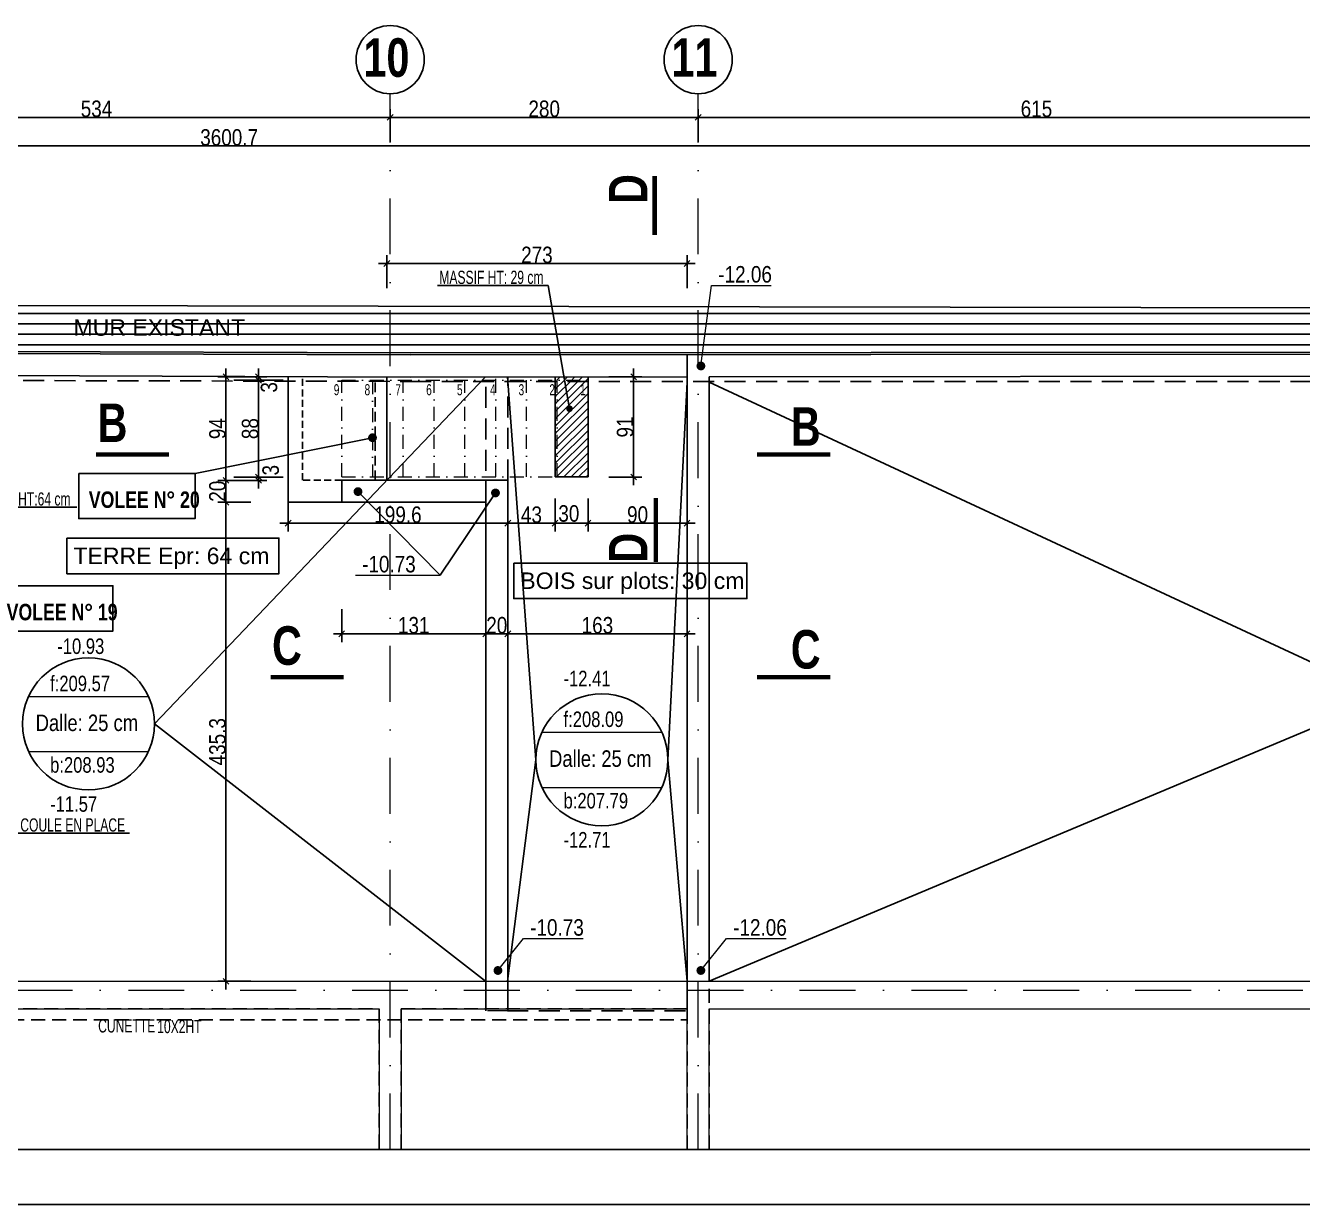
# Model space of a CAD drawing. Header units: centimetres. Extents: x 10776 to 19730, y -16504 to -13534.
# Drawn here: x 14298 to 15459, y -16504 to -15433 of the extents above; entities that cross this region are included whole.
import ezdxf
from ezdxf.enums import TextEntityAlignment as Align

# ---------------------------------------------------------------- set-up
doc = ezdxf.new("R2010")
doc.units = ezdxf.units.CM
doc.header["$PDMODE"] = 1
doc.header["$PDSIZE"] = -2
doc.linetypes.add('CACHEX2', pattern=[19.05, 12.7, -6.35])
doc.linetypes.add('TIRETPTX2', pattern=[50.8, 25.4, -12.7, 0, -12.7])
for name, color, linetype in [('01_cote_gen', 4, 'Continuous'), ('01_linteaux', 2, 'Continuous'), ('01_murs_sup', 2, 'CACHEX2'), ('01_poch_murs', 253, 'Continuous'), ('01_texte', 230, 'Continuous'), ('AA_COTES', 2, 'Continuous')]:
    doc.layers.add(name, color=color, linetype=linetype)
for name, color, linetype, lineweight in [('01_murs_coup', 5, 'Continuous', 60), ('01_tram_axes', 2, 'TIRETPTX2', 9), ('B Général', 7, 'Continuous', 5)]:
    doc.layers.add(name, color=color, linetype=linetype, lineweight=lineweight)
doc.styles.add('Arial Narrow', font='ARIALN.TTF')
doc.styles.add('Eurostile', font='')
doc.styles.add('impact', font='impact.ttf')
doc.styles.add('MATTE_TXT', font='arial.ttf')
doc.styles.add('STYLE2', font='ARIALN.TTF')
doc.styles.get('Eurostile').set_extended_font_data('Eurostile')
doc.dimstyles.new('JB50', dxfattribs={"dimscale": 0.1, "dimtxt": 150, "dimasz": 15, "dimexe": 0.1, "dimexo": 0.1, "dimgap": 0.09, "dimtad": 1, "dimdec": 1, "dimdsep": 46, "dimtxsty": 'STYLE2', "dimblk1": 'BOND_G', "dimblk2": 'BOND_D', "dimsah": 1, "dimcen": 1.5, "dimdle": 0.01, "dimse1": 1, "dimse2": 1, "dimclrd": 4, "dimclre": 2, "dimclrt": 6, "dimazin": 2, "dimtfac": 2.333333, "dimtdec": 1, "dimtix": 1, "dimtmove": 2, "dimatfit": 3, "dimldrblk": 'BOND_G', "dimfxl": 1, "dimtolj": 1, "dimtzin": 0, "dimarcsym": 0})
pattern_1 = [(45, (0, -5238.4937), (-3.367596, 3.367596), [])]

# ---------------------------------------------------------------- blocks, each defined once
blk = doc.blocks.new('BOND_G')
at = {"layer": 'AA_COTES', "color": 0}
for p, q in [((0, -5), (0, 15)), ((5, 0), (-5, 0)), ((1.77, 1.77), (-1.77, -1.77))]:
    blk.add_line(p, q, dxfattribs=at)
blk = doc.blocks.new('BOND_D')
at = {"layer": 'AA_COTES', "color": 0}
for p, q in [((5, 0), (-5, 0)), ((-1.77, -1.77), (1.77, 1.77)), ((0, 5), (0, -15))]:
    blk.add_line(p, q, dxfattribs=at)
blk = doc.blocks.new('*D2910')
at = {"layer": '01_poch_murs', "color": 4, "lineweight": -2, "transparency": 16777216}
blk.add_line((14850.8, -15753.3), (14850.8, -15841.4), dxfattribs=at)
at = {"layer": 'Defpoints', "color": 0, "lineweight": 0, "transparency": 16777216}
for p in [(14820.2, -15751.8), (14809.4, -15842.9), (14850.8, -15842.9)]:
    blk.add_point(p, dxfattribs=at)
at = {"layer": '01_poch_murs', "color": 4, "lineweight": -2, "transparency": 16777216, "xscale": 1.5, "yscale": 1.5, "zscale": 1.5}
for name, p, rotation in [('BOND_G', (14850.8, -15751.8), 90), ('BOND_D', (14850.8, -15842.9), 270)]:
    blk.add_blockref(name, p, dxfattribs=dict(at, rotation=rotation))
at = {"layer": '01_poch_murs', "color": 6, "lineweight": 0, "transparency": 16777216, "insert": (14843.1, -15797.4), "char_height": 15, "attachment_point": 5, "rotation": 90, "style": 'STYLE2'}
blk.add_mtext('\\A1;91', dxfattribs=at)
blk = doc.blocks.new('*D2911')
at = {"layer": '01_poch_murs', "color": 4, "lineweight": -2, "transparency": 16777216}
blk.add_line((14807.9, -15884.8), (14780.9, -15884.8), dxfattribs=at)
at = {"layer": 'Defpoints', "color": 0, "lineweight": 0, "transparency": 16777216}
for p in [(14779.4, -15842.9), (14809.4, -15842.9), (14779.4, -15884.8)]:
    blk.add_point(p, dxfattribs=at)
at = {"layer": '01_poch_murs', "color": 4, "lineweight": -2, "transparency": 16777216, "xscale": 1.5, "yscale": 1.5, "zscale": 1.5, "rotation": 180}
blk.add_blockref('BOND_D', (14779.4, -15884.8), dxfattribs=at)
at = {"layer": '01_poch_murs', "color": 4, "lineweight": -2, "transparency": 16777216, "xscale": 1.5, "yscale": 1.5, "zscale": 1.5}
blk.add_blockref('BOND_G', (14809.4, -15884.8), dxfattribs=at)
at = {"layer": '01_poch_murs', "color": 6, "lineweight": 0, "transparency": 16777216, "insert": (14791.9, -15876.1), "char_height": 15, "attachment_point": 5, "style": 'STYLE2'}
blk.add_mtext('\\A1;30', dxfattribs=at)
blk = doc.blocks.new('*D2912')
at = {"layer": '01_poch_murs', "color": 4, "lineweight": -2, "transparency": 16777216}
blk.add_line((14777.9, -15884.9), (14737.9, -15884.9), dxfattribs=at)
at = {"layer": 'Defpoints', "color": 0, "lineweight": 0, "transparency": 16777216}
for p in [(14779.4, -15842.9), (14736.4, -15859.6), (14736.4, -15884.9)]:
    blk.add_point(p, dxfattribs=at)
at = {"layer": '01_poch_murs', "color": 4, "lineweight": -2, "transparency": 16777216, "xscale": 1.5, "yscale": 1.5, "zscale": 1.5, "rotation": 180}
blk.add_blockref('BOND_D', (14736.4, -15884.9), dxfattribs=at)
at = {"layer": '01_poch_murs', "color": 4, "lineweight": -2, "transparency": 16777216, "xscale": 1.5, "yscale": 1.5, "zscale": 1.5}
blk.add_blockref('BOND_G', (14779.4, -15884.9), dxfattribs=at)
at = {"layer": '01_poch_murs', "color": 6, "lineweight": 0, "transparency": 16777216, "insert": (14757.9, -15877.2), "char_height": 15, "attachment_point": 5, "style": 'STYLE2'}
blk.add_mtext('\\A1;43', dxfattribs=at)
blk = doc.blocks.new('*D2913')
at = {"layer": '01_poch_murs', "color": 4, "lineweight": -2, "transparency": 16777216}
blk.add_line((14897.9, -15985.4), (14737.9, -15985.4), dxfattribs=at)
at = {"layer": 'Defpoints', "color": 0, "lineweight": 0, "transparency": 16777216}
for p in [(14736.4, -15907.8), (14899.4, -15965.4), (14736.4, -15985.4)]:
    blk.add_point(p, dxfattribs=at)
at = {"layer": '01_poch_murs', "color": 4, "lineweight": -2, "transparency": 16777216, "xscale": 1.5, "yscale": 1.5, "zscale": 1.5, "rotation": 180}
blk.add_blockref('BOND_D', (14736.4, -15985.4), dxfattribs=at)
at = {"layer": '01_poch_murs', "color": 4, "lineweight": -2, "transparency": 16777216, "xscale": 1.5, "yscale": 1.5, "zscale": 1.5}
blk.add_blockref('BOND_G', (14899.4, -15985.4), dxfattribs=at)
at = {"layer": '01_poch_murs', "color": 6, "lineweight": 0, "transparency": 16777216, "insert": (14817.9, -15977.7), "char_height": 15, "attachment_point": 5, "style": 'STYLE2'}
blk.add_mtext('\\A1;163', dxfattribs=at)
blk = doc.blocks.new('*D2914')
at = {"layer": '01_poch_murs', "color": 4, "lineweight": -2, "transparency": 16777216}
blk.add_line((14734.9, -15985.4), (14717.9, -15985.4), dxfattribs=at)
at = {"layer": 'Defpoints', "color": 0, "lineweight": 0, "transparency": 16777216}
for p in [(14716.4, -15926.6), (14736.4, -15926.6), (14716.4, -15985.4)]:
    blk.add_point(p, dxfattribs=at)
at = {"layer": '01_poch_murs', "color": 4, "lineweight": -2, "transparency": 16777216, "xscale": 1.5, "yscale": 1.5, "zscale": 1.5, "rotation": 180}
blk.add_blockref('BOND_D', (14716.4, -15985.4), dxfattribs=at)
at = {"layer": '01_poch_murs', "color": 4, "lineweight": -2, "transparency": 16777216, "xscale": 1.5, "yscale": 1.5, "zscale": 1.5}
blk.add_blockref('BOND_G', (14736.4, -15985.4), dxfattribs=at)
at = {"layer": '01_poch_murs', "color": 6, "lineweight": 0, "transparency": 16777216, "insert": (14726.4, -15977.7), "char_height": 15, "attachment_point": 5, "style": 'STYLE2'}
blk.add_mtext('\\A1;20', dxfattribs=at)
blk = doc.blocks.new('*D2915')
at = {"layer": '01_poch_murs', "color": 4, "lineweight": -2, "transparency": 16777216}
blk.add_line((14714.9, -15985.4), (14586.9, -15985.4), dxfattribs=at)
at = {"layer": 'Defpoints', "color": 0, "lineweight": 0, "transparency": 16777216}
for p in [(14585.4, -15865.8), (14716.4, -15926.6), (14585.4, -15985.4)]:
    blk.add_point(p, dxfattribs=at)
at = {"layer": '01_poch_murs', "color": 4, "lineweight": -2, "transparency": 16777216, "xscale": 1.5, "yscale": 1.5, "zscale": 1.5, "rotation": 180}
blk.add_blockref('BOND_D', (14585.4, -15985.4), dxfattribs=at)
at = {"layer": '01_poch_murs', "color": 4, "lineweight": -2, "transparency": 16777216, "xscale": 1.5, "yscale": 1.5, "zscale": 1.5}
blk.add_blockref('BOND_G', (14716.4, -15985.4), dxfattribs=at)
at = {"layer": '01_poch_murs', "color": 6, "lineweight": 0, "transparency": 16777216, "insert": (14650.9, -15977.7), "char_height": 15, "attachment_point": 5, "style": 'STYLE2'}
blk.add_mtext('\\A1;131', dxfattribs=at)
blk = doc.blocks.new('*D2916')
at = {"layer": '01_poch_murs', "color": 4, "lineweight": -2, "transparency": 16777216}
blk.add_line((14897.9, -15884.8), (14810.9, -15884.8), dxfattribs=at)
at = {"layer": 'Defpoints', "color": 0, "lineweight": 0, "transparency": 16777216}
for p in [(14809.4, -15877.3), (14809.4, -15884.8), (14899.4, -15881)]:
    blk.add_point(p, dxfattribs=at)
at = {"layer": '01_poch_murs', "color": 4, "lineweight": -2, "transparency": 16777216, "xscale": 1.5, "yscale": 1.5, "zscale": 1.5, "rotation": 180}
blk.add_blockref('BOND_D', (14809.4, -15884.8), dxfattribs=at)
at = {"layer": '01_poch_murs', "color": 4, "lineweight": -2, "transparency": 16777216, "xscale": 1.5, "yscale": 1.5, "zscale": 1.5}
blk.add_blockref('BOND_G', (14899.4, -15884.8), dxfattribs=at)
at = {"layer": '01_poch_murs', "color": 6, "lineweight": 0, "transparency": 16777216, "insert": (14854.4, -15877.1), "char_height": 15, "attachment_point": 5, "style": 'STYLE2'}
blk.add_mtext('\\A1;90', dxfattribs=at)
blk = doc.blocks.new('*D2790')
at = {"layer": '01_cote_gen', "color": 4, "lineweight": -2, "transparency": 16777216}
blk.add_line((14911, -15516), (15523, -15516), dxfattribs=at)
at = {"layer": 'Defpoints', "color": 0, "lineweight": 0, "transparency": 16777216}
for p in [(15524.5, -15516), (14909.5, -15595.3), (15524.5, -15601.6)]:
    blk.add_point(p, dxfattribs=at)
at = {"layer": '01_cote_gen', "color": 4, "lineweight": -2, "transparency": 16777216, "xscale": 1.5, "yscale": 1.5, "zscale": 1.5, "rotation": 180}
blk.add_blockref('BOND_G', (14909.5, -15516), dxfattribs=at)
at = {"layer": '01_cote_gen', "color": 4, "lineweight": -2, "transparency": 16777216, "xscale": 1.5, "yscale": 1.5, "zscale": 1.5}
blk.add_blockref('BOND_D', (15524.5, -15516), dxfattribs=at)
at = {"layer": '01_cote_gen', "color": 6, "transparency": 16777216, "insert": (15217, -15508.3), "char_height": 15, "attachment_point": 5, "style": 'STYLE2'}
blk.add_mtext('\\A1;615', dxfattribs=at)
blk = doc.blocks.new('*D2791')
at = {"layer": '01_cote_gen', "color": 4, "lineweight": -2, "transparency": 16777216}
blk.add_line((14631, -15516), (14908, -15516), dxfattribs=at)
at = {"layer": 'Defpoints', "color": 0, "lineweight": 0, "transparency": 16777216}
for p in [(14909.5, -15516), (14629.5, -15590.6), (14909.5, -15590.6)]:
    blk.add_point(p, dxfattribs=at)
at = {"layer": '01_cote_gen', "color": 4, "lineweight": -2, "transparency": 16777216, "xscale": 1.5, "yscale": 1.5, "zscale": 1.5, "rotation": 180}
blk.add_blockref('BOND_G', (14629.5, -15516), dxfattribs=at)
at = {"layer": '01_cote_gen', "color": 4, "lineweight": -2, "transparency": 16777216, "xscale": 1.5, "yscale": 1.5, "zscale": 1.5}
blk.add_blockref('BOND_D', (14909.5, -15516), dxfattribs=at)
at = {"layer": '01_cote_gen', "color": 6, "transparency": 16777216, "insert": (14769.5, -15508.3), "char_height": 15, "attachment_point": 5, "style": 'STYLE2'}
blk.add_mtext('\\A1;280', dxfattribs=at)
blk = doc.blocks.new('*D2792')
at = {"layer": '01_cote_gen', "color": 4, "lineweight": -2, "transparency": 16777216}
blk.add_line((14097, -15516), (14628, -15516), dxfattribs=at)
at = {"layer": 'Defpoints', "color": 0, "lineweight": 0, "transparency": 16777216}
for p in [(14629.5, -15516), (14095.5, -15630.8), (14629.5, -15630.8)]:
    blk.add_point(p, dxfattribs=at)
at = {"layer": '01_cote_gen', "color": 4, "lineweight": -2, "transparency": 16777216, "xscale": 1.5, "yscale": 1.5, "zscale": 1.5, "rotation": 180}
blk.add_blockref('BOND_G', (14095.5, -15516), dxfattribs=at)
at = {"layer": '01_cote_gen', "color": 4, "lineweight": -2, "transparency": 16777216, "xscale": 1.5, "yscale": 1.5, "zscale": 1.5}
blk.add_blockref('BOND_D', (14629.5, -15516), dxfattribs=at)
at = {"layer": '01_cote_gen', "color": 6, "transparency": 16777216, "insert": (14362.5, -15508.3), "char_height": 15, "attachment_point": 5, "style": 'STYLE2'}
blk.add_mtext('\\A1;534', dxfattribs=at)
blk = doc.blocks.new('*D2805')
at = {"layer": '01_cote_gen', "color": 4, "lineweight": -2, "transparency": 16777216}
blk.add_line((12684.3, -15541.9), (16282, -15541.9), dxfattribs=at)
at = {"layer": 'Defpoints', "color": 0, "lineweight": 0, "transparency": 16777216}
for p in [(16283.5, -15541.9), (12682.8, -15729.8), (16283.5, -15731)]:
    blk.add_point(p, dxfattribs=at)
at = {"layer": '01_cote_gen', "color": 4, "lineweight": -2, "transparency": 16777216, "xscale": 1.5, "yscale": 1.5, "zscale": 1.5, "rotation": 180}
blk.add_blockref('BOND_G', (12682.8, -15541.9), dxfattribs=at)
at = {"layer": '01_cote_gen', "color": 4, "lineweight": -2, "transparency": 16777216, "xscale": 1.5, "yscale": 1.5, "zscale": 1.5}
blk.add_blockref('BOND_D', (16283.5, -15541.9), dxfattribs=at)
at = {"layer": '01_cote_gen', "color": 6, "lineweight": 0, "transparency": 16777216, "insert": (14483.1, -15534.3), "char_height": 15, "attachment_point": 5, "style": 'STYLE2'}
blk.add_mtext('\\A1;3600.7', dxfattribs=at)
blk = doc.blocks.new('*D2820')
at = {"layer": '01_cote_gen', "color": 4, "lineweight": -2, "transparency": 16777216}
blk.add_line((14480.2, -15864.3), (14480.2, -15847.4), dxfattribs=at)
at = {"layer": 'Defpoints', "color": 0, "lineweight": 0, "transparency": 16777216}
for p in [(14480.2, -15845.9), (14514, -15845.9), (14514, -15865.8)]:
    blk.add_point(p, dxfattribs=at)
at = {"layer": '01_cote_gen', "color": 4, "lineweight": -2, "transparency": 16777216, "xscale": 1.5, "yscale": 1.5, "zscale": 1.5}
for name, p, rotation in [('BOND_D', (14480.2, -15845.9), 90), ('BOND_G', (14480.2, -15865.8), 270)]:
    blk.add_blockref(name, p, dxfattribs=dict(at, rotation=rotation))
at = {"layer": '01_cote_gen', "color": 6, "lineweight": 0, "transparency": 16777216, "insert": (14472.5, -15855.8), "char_height": 15, "attachment_point": 5, "rotation": 90, "style": 'STYLE2'}
blk.add_mtext('\\A1;20', dxfattribs=at)
blk = doc.blocks.new('*D2896')
at = {"layer": '01_cote_gen', "color": 4, "lineweight": -2, "transparency": 16777216}
for p, q in [((14509.8, -15841.4), (14509.8, -15839.9)), ((14509.8, -15845.9), (14509.8, -15842.9)), ((14509.8, -15847.4), (14509.8, -15848.9))]:
    blk.add_line(p, q, dxfattribs=at)
at = {"layer": 'Defpoints', "color": 0, "lineweight": 0, "transparency": 16777216}
for p in [(14509.8, -15842.9), (14543.6, -15842.9), (14543.6, -15845.9)]:
    blk.add_point(p, dxfattribs=at)
at = {"layer": '01_cote_gen', "color": 4, "lineweight": -2, "transparency": 16777216, "xscale": 1.5, "yscale": 1.5, "zscale": 1.5}
for name, p, rotation in [('BOND_D', (14509.8, -15842.9), 270), ('BOND_G', (14509.8, -15845.9), 90)]:
    blk.add_blockref(name, p, dxfattribs=dict(at, rotation=rotation))
at = {"layer": '01_cote_gen', "color": 6, "lineweight": 0, "transparency": 16777216, "insert": (14520.9, -15836.7), "char_height": 15, "attachment_point": 5, "rotation": 90, "style": 'STYLE2'}
blk.add_mtext('\\A1;3', dxfattribs=at)
blk = doc.blocks.new('*D2897')
at = {"layer": '01_cote_gen', "color": 4, "lineweight": -2, "transparency": 16777216}
blk.add_line((14509.8, -15841.4), (14509.8, -15756.4), dxfattribs=at)
at = {"layer": 'Defpoints', "color": 0, "lineweight": 0, "transparency": 16777216}
for p in [(14509.8, -15754.9), (14543.6, -15754.9), (14543.6, -15842.9)]:
    blk.add_point(p, dxfattribs=at)
at = {"layer": '01_cote_gen', "color": 4, "lineweight": -2, "transparency": 16777216, "xscale": 1.5, "yscale": 1.5, "zscale": 1.5}
for name, p, rotation in [('BOND_D', (14509.8, -15754.9), 90), ('BOND_G', (14509.8, -15842.9), 270)]:
    blk.add_blockref(name, p, dxfattribs=dict(at, rotation=rotation))
at = {"layer": '01_cote_gen', "color": 6, "lineweight": 0, "transparency": 16777216, "insert": (14502.2, -15798.9), "char_height": 15, "attachment_point": 5, "rotation": 90, "style": 'STYLE2'}
blk.add_mtext('\\A1;88', dxfattribs=at)
blk = doc.blocks.new('*D2898')
at = {"layer": '01_cote_gen', "color": 4, "lineweight": -2, "transparency": 16777216}
for p, q in [((14509.8, -15750.4), (14509.8, -15748.9)), ((14509.8, -15754.9), (14509.8, -15751.9)), ((14509.8, -15756.4), (14509.8, -15757.9))]:
    blk.add_line(p, q, dxfattribs=at)
at = {"layer": 'Defpoints', "color": 0, "lineweight": 0, "transparency": 16777216}
for p in [(14509.8, -15751.9), (14543.6, -15751.9), (14543.6, -15754.9)]:
    blk.add_point(p, dxfattribs=at)
at = {"layer": '01_cote_gen', "color": 4, "lineweight": -2, "transparency": 16777216, "xscale": 1.5, "yscale": 1.5, "zscale": 1.5}
for name, p, rotation in [('BOND_D', (14509.8, -15751.9), 270), ('BOND_G', (14509.8, -15754.9), 90)]:
    blk.add_blockref(name, p, dxfattribs=dict(at, rotation=rotation))
at = {"layer": '01_cote_gen', "color": 6, "lineweight": 0, "transparency": 16777216, "insert": (14519.4, -15761.4), "char_height": 15, "attachment_point": 5, "rotation": 90, "style": 'STYLE2'}
blk.add_mtext('\\A1;3', dxfattribs=at)
blk = doc.blocks.new('*D2821')
at = {"layer": '01_cote_gen', "color": 4, "lineweight": -2, "transparency": 16777216}
blk.add_line((14480.2, -15844.4), (14480.2, -15753.4), dxfattribs=at)
at = {"layer": 'Defpoints', "color": 0, "lineweight": 0, "transparency": 16777216}
for p in [(14480.2, -15751.9), (14524.7, -15751.9), (14521.5, -15845.9)]:
    blk.add_point(p, dxfattribs=at)
at = {"layer": '01_cote_gen', "color": 4, "lineweight": -2, "transparency": 16777216, "xscale": 1.5, "yscale": 1.5, "zscale": 1.5}
for name, p, rotation in [('BOND_D', (14480.2, -15751.9), 90), ('BOND_G', (14480.2, -15845.9), 270)]:
    blk.add_blockref(name, p, dxfattribs=dict(at, rotation=rotation))
at = {"layer": '01_cote_gen', "color": 6, "lineweight": 0, "transparency": 16777216, "insert": (14472.5, -15798.9), "char_height": 15, "attachment_point": 5, "rotation": 90, "style": 'STYLE2'}
blk.add_mtext('\\A1;94', dxfattribs=at)
blk = doc.blocks.new('*D2840')
at = {"layer": '01_cote_gen', "color": 4, "lineweight": -2, "transparency": 16777216}
blk.add_line((14480.2, -16299.7), (14480.2, -15867.3), dxfattribs=at)
at = {"layer": 'Defpoints', "color": 0, "lineweight": 0, "transparency": 16777216}
for p in [(14480.2, -15865.8), (14487.7, -15865.8), (14555.2, -16301.2)]:
    blk.add_point(p, dxfattribs=at)
at = {"layer": '01_cote_gen', "color": 4, "lineweight": -2, "transparency": 16777216, "xscale": 1.5, "yscale": 1.5, "zscale": 1.5}
for name, p, rotation in [('BOND_D', (14480.2, -15865.8), 90), ('BOND_G', (14480.2, -16301.2), 270)]:
    blk.add_blockref(name, p, dxfattribs=dict(at, rotation=rotation))
at = {"layer": '01_cote_gen', "color": 6, "lineweight": 0, "transparency": 16777216, "insert": (14472.5, -16083.5), "char_height": 15, "attachment_point": 5, "rotation": 90, "style": 'STYLE2'}
blk.add_mtext('\\A1;435.3', dxfattribs=at)
blk = doc.blocks.new('*D2934')
at = {"layer": '01_poch_murs', "color": 4, "lineweight": -2, "transparency": 16777216}
blk.add_line((14627.9, -15648.8), (14897.9, -15648.8), dxfattribs=at)
at = {"layer": 'Defpoints', "color": 0, "lineweight": 0, "transparency": 16777216}
for p in [(14899.4, -15648.8), (14626.4, -15780.3), (14899.4, -15780.2)]:
    blk.add_point(p, dxfattribs=at)
at = {"layer": '01_poch_murs', "color": 4, "lineweight": -2, "transparency": 16777216, "xscale": 1.5, "yscale": 1.5, "zscale": 1.5, "rotation": 180}
blk.add_blockref('BOND_G', (14626.4, -15648.8), dxfattribs=at)
at = {"layer": '01_poch_murs', "color": 4, "lineweight": -2, "transparency": 16777216, "xscale": 1.5, "yscale": 1.5, "zscale": 1.5}
blk.add_blockref('BOND_D', (14899.4, -15648.8), dxfattribs=at)
at = {"layer": '01_poch_murs', "color": 6, "lineweight": 0, "transparency": 16777216, "insert": (14762.9, -15641.1), "char_height": 15, "attachment_point": 5, "style": 'STYLE2'}
blk.add_mtext('\\A1;273', dxfattribs=at)
blk = doc.blocks.new('*D3294')
at = {"layer": '01_poch_murs', "color": 4, "lineweight": -2, "transparency": 16777216}
blk.add_line((14734.9, -15884.9), (14538.3, -15884.9), dxfattribs=at)
at = {"layer": 'Defpoints', "color": 0, "lineweight": 0, "transparency": 16777216}
for p in [(14536.8, -15833.7), (14736.4, -15871.4), (14536.8, -15884.9)]:
    blk.add_point(p, dxfattribs=at)
at = {"layer": '01_poch_murs', "color": 4, "lineweight": -2, "transparency": 16777216, "xscale": 1.5, "yscale": 1.5, "zscale": 1.5, "rotation": 180}
blk.add_blockref('BOND_D', (14536.8, -15884.9), dxfattribs=at)
at = {"layer": '01_poch_murs', "color": 4, "lineweight": -2, "transparency": 16777216, "xscale": 1.5, "yscale": 1.5, "zscale": 1.5}
blk.add_blockref('BOND_G', (14736.4, -15884.9), dxfattribs=at)
at = {"layer": '01_poch_murs', "color": 6, "lineweight": 0, "transparency": 16777216, "insert": (14636.6, -15877.2), "char_height": 15, "attachment_point": 5, "style": 'STYLE2'}
blk.add_mtext('\\A1;199.6', dxfattribs=at)

msp = doc.modelspace()

# ---------------------------------------------------------------- hatches: boundary and pattern name
at = {"layer": '01_poch_murs'}
h = msp.add_hatch(dxfattribs=at)
h.set_pattern_fill('ANSI31', color=256, scale=3, angle=135)
h.set_pattern_definition([(180, (-2520.182, -16570.418), (-2e-15, -9.525), [])])
h.paths.add_polyline_path([(12672.87, -15686.66), (12093.87, -15689.16), (12093.87, -15730.89), (12466.92, -15728.26), (12672.87, -15727.83)])
h.paths.add_polyline_path([(12690.87, -15686.58), (12672.87, -15686.66), (12672.87, -15727.83), (12690.87, -15727.8)])
h.paths.add_polyline_path([(13269.87, -15685.45), (13042.92, -15685.06), (12690.87, -15686.58), (12690.87, -15727.8), (12974.92, -15727.22), (13269.87, -15727.22)])
h.paths.add_polyline_path([(13549.47, -15685.92), (13269.87, -15685.45), (13269.87, -15727.22), (13549.47, -15727.22)])
h.paths.add_polyline_path([(14095.47, -15686.84), (13549.47, -15685.92), (13549.47, -15727.22), (13810.09, -15727.22), (14095.47, -15728.16)])
h.paths.add_polyline_path([(14629.47, -15687.75), (14095.47, -15686.84), (14095.47, -15728.16), (14629.47, -15729.92)])
h.paths.add_polyline_path([(14909.47, -15688.22), (14629.47, -15687.75), (14629.47, -15729.92), (14647.82, -15729.98), (14909.47, -15729.78)])
h.paths.add_polyline_path([(15524.77, -15689.26), (14909.47, -15688.22), (14909.47, -15729.78), (15524.77, -15729.33)])
h.paths.add_polyline_path([(15672.47, -15689.51), (15524.77, -15689.26), (15524.77, -15729.33), (15672.47, -15729.22)])
h.paths.add_polyline_path([(16275.47, -15689.08), (15886.53, -15689.87), (15672.47, -15689.51), (15672.47, -15729.22), (15724.12, -15729.18), (16275.47, -15728.99)])
h.paths.add_polyline_path([(16889.47, -15687.82), (16293.47, -15689.04), (16293.47, -15728.98), (16889.47, -15728.77)])
h.paths.add_polyline_path([(16293.47, -15689.04), (16275.47, -15689.08), (16275.47, -15728.99), (16293.47, -15728.98)])
h.paths.add_polyline_path([(16939.47, -15687.72), (16889.47, -15687.82), (16889.47, -15728.77), (16939.47, -15728.75)])
h.paths.add_polyline_path([(17313.47, -15687.1), (17242.42, -15687.1), (16939.47, -15687.72), (16939.47, -15728.75), (17313.47, -15728.62)])
h.paths.add_polyline_path([(17913.43, -15687.43), (17660.92, -15687.1), (17313.47, -15687.1), (17313.47, -15728.62), (17670.01, -15728.49), (17913.43, -15729.65)])
h.paths.add_polyline_path([(18423.43, -15688.1), (17913.43, -15687.43), (17913.43, -15729.65), (18423.43, -15732.08)])
h.paths.add_polyline_path([(18601.06, -15688.33), (18423.43, -15688.1), (18423.43, -15732.08), (18600.93, -15732.93)])
h.paths.add_polyline_path([(14337.73, -15718.62), (14501.49, -15718.62), (14501.49, -15695.36), (14337.73, -15695.36)], flags=24)
h.paths.add_polyline_path([(17048.94, -15718.62), (17212.7, -15718.62), (17212.7, -15695.36), (17048.94, -15695.36)], flags=24)
h = msp.add_hatch(dxfattribs=at)
h.set_pattern_fill('ANSI31', color=256, scale=3, angle=135)
h.set_pattern_definition([(180, (-2520.182, -16570.418), (-2e-15, -9.525), [])])
h.paths.add_polyline_path([(12672.87, -15686.66), (12093.87, -15689.16), (12093.87, -15730.89), (12466.92, -15728.26), (12672.87, -15727.83)])
h.paths.add_polyline_path([(12690.87, -15686.58), (12672.87, -15686.66), (12672.87, -15727.83), (12690.87, -15727.8)])
h.paths.add_polyline_path([(13269.87, -15685.45), (13042.92, -15685.06), (12690.87, -15686.58), (12690.87, -15727.8), (12974.92, -15727.22), (13269.87, -15727.22)])
h.paths.add_polyline_path([(13549.47, -15685.92), (13269.87, -15685.45), (13269.87, -15727.22), (13549.47, -15727.22)])
h.paths.add_polyline_path([(14095.47, -15686.84), (13549.47, -15685.92), (13549.47, -15727.22), (13810.09, -15727.22), (14095.47, -15728.16)])
h.paths.add_polyline_path([(14629.47, -15687.75), (14095.47, -15686.84), (14095.47, -15728.16), (14629.47, -15729.92)])
h.paths.add_polyline_path([(14909.47, -15688.22), (14629.47, -15687.75), (14629.47, -15729.92), (14647.82, -15729.98), (14909.47, -15729.78)])
h.paths.add_polyline_path([(15524.77, -15689.26), (14909.47, -15688.22), (14909.47, -15729.78), (15524.77, -15729.33)])
h.paths.add_polyline_path([(15672.47, -15689.51), (15524.77, -15689.26), (15524.77, -15729.33), (15672.47, -15729.22)])
h.paths.add_polyline_path([(16275.47, -15689.08), (15886.53, -15689.87), (15672.47, -15689.51), (15672.47, -15729.22), (15724.12, -15729.18), (16275.47, -15728.99)])
h.paths.add_polyline_path([(16889.47, -15687.82), (16293.47, -15689.04), (16293.47, -15728.98), (16889.47, -15728.77)])
h.paths.add_polyline_path([(16293.47, -15689.04), (16275.47, -15689.08), (16275.47, -15728.99), (16293.47, -15728.98)])
h.paths.add_polyline_path([(16939.47, -15687.72), (16889.47, -15687.82), (16889.47, -15728.77), (16939.47, -15728.75)])
h.paths.add_polyline_path([(17313.47, -15687.1), (17242.42, -15687.1), (16939.47, -15687.72), (16939.47, -15728.75), (17313.47, -15728.62)])
h.paths.add_polyline_path([(17913.43, -15687.43), (17660.92, -15687.1), (17313.47, -15687.1), (17313.47, -15728.62), (17670.01, -15728.49), (17913.43, -15729.65)])
h.paths.add_polyline_path([(18423.43, -15688.1), (17913.43, -15687.43), (17913.43, -15729.65), (18423.43, -15732.08)])
h.paths.add_polyline_path([(18601.06, -15688.33), (18423.43, -15688.1), (18423.43, -15732.08), (18600.93, -15732.93)])
h.paths.add_polyline_path([(14337.73, -15718.62), (14501.49, -15718.62), (14501.49, -15695.36), (14337.73, -15695.36)], flags=24)
h.paths.add_polyline_path([(17048.94, -15718.62), (17212.7, -15718.62), (17212.7, -15695.36), (17048.94, -15695.36)], flags=24)
at = {"layer": '01_poch_murs', "lineweight": 0}
h = msp.add_hatch(dxfattribs=at)
h.set_pattern_fill('ANSI31', color=256, scale=1.5)
h.set_pattern_definition(pattern_1)
h.paths.add_polyline_path([(14809.39, -15751.86), (14787.5, -15751.87), (14788.02, -15754.86), (14809.39, -15754.86)])
h.paths.add_polyline_path([(14787.5, -15751.87), (14779.36, -15751.88), (14779.36, -15754.86), (14788.02, -15754.86)])
h.paths.add_polyline_path([(14788.02, -15754.86), (14781.42, -15754.86), (14781.42, -15756), (14788.22, -15756)])
h.paths.add_polyline_path([(14809.32, -15754.86), (14788.02, -15754.86), (14788.22, -15756), (14809.32, -15756.01)])
h = msp.add_hatch(dxfattribs=at)
h.set_pattern_fill('ANSI31', color=256, scale=1.5)
h.set_pattern_definition(pattern_1)
h.paths.add_polyline_path([(14781.42, -15756), (14779.36, -15756), (14779.38, -15842.86), (14781.42, -15842.86)])
h = msp.add_hatch(dxfattribs=at)
h.set_pattern_fill('ANSI31', color=256, scale=1.5)
h.set_pattern_definition(pattern_1)
h.paths.add_polyline_path([(14809.32, -15756.01), (14788.22, -15756), (14792.25, -15779.31, -0.4653269), (14794.01, -15780.79, -1), (14791.01, -15780.79, -0.3648832), (14792.25, -15779.31), (14788.22, -15756), (14781.42, -15756), (14781.42, -15842.86), (14809.39, -15842.86), (14809.39, -15820.56)])
h.paths.add_polyline_path([(14799.61, -15771.05), (14809.72, -15771.05), (14809.72, -15755.99), (14799.61, -15755.99)], flags=9)

# ---------------------------------------------------------------- linework, layer by layer
at = {"layer": '01_cote_gen'}
msp.add_line((18679.76, -16504.04), (10775.83, -16504.04), dxfattribs=at)
at = {"layer": '01_linteaux'}
for p, q in [((15886.53, -15689.87), (13042.92, -15685.06)), ((15886.53, -15689.87), (13042.92, -15685.06)), ((13810.09, -15727.22), (14647.82, -15729.98)), ((13810.09, -15729.22), (14647.81, -15731.98)), ((14647.81, -15731.98), (15724.13, -15731.18)), ((14647.82, -15729.98), (15724.12, -15729.18)), ((14899.47, -16328.15), (14899.36, -15731.79)), ((13810.02, -15749.22), (14647.79, -15751.98)), ((14536.78, -15865.81), (14536.76, -15751.61)), ((14626.38, -15845.86), (14626.36, -15751.91)), ((14647.79, -15751.98), (14899.36, -15751.79)), ((14779.38, -15842.86), (14779.36, -15751.88)), ((14809.41, -15842.86), (14809.39, -15751.85)), ((14919.47, -15751.78), (15724.14, -15751.18)), ((14919.47, -15751.78), (14919.47, -16301.15)), ((14779.38, -15842.86), (14809.41, -15842.86)), ((14585.42, -15845.86), (14736.38, -15845.86)), ((14585.42, -15865.81), (14585.42, -15845.86)), ((14736.47, -16328.18), (14736.38, -15845.86)), ((14716.38, -15865.81), (14536.78, -15865.81)), ((14716.38, -15865.81), (14585.42, -15865.81)), ((14716.47, -16328.19), (14716.38, -15865.81))]:
    msp.add_line(p, q, dxfattribs=at)
at = {"layer": '01_linteaux', "linetype": 'CACHEX2', "ltscale": 0.5}
for p, q in [((14549.78, -15845.86), (14549.76, -15751.61)), ((14585.42, -15845.86), (14549.78, -15845.86))]:
    msp.add_line(p, q, dxfattribs=at)
at = {"layer": '01_linteaux', "linetype": 'CACHEX2', "ltscale": 0.7}
msp.add_line((14615.78, -15845.86), (14615.76, -15751.87), dxfattribs=at)
at = {"layer": '01_linteaux', "linetype": 'CACHEX2', "ltscale": 1.5}
for p, q in [((14716.38, -15865.81), (14716.38, -15751.93)), ((14736.38, -15845.86), (14736.38, -15751.91)), ((13810, -15754.22), (14647.78, -15755.98)), ((14647.78, -15755.98), (15724.14, -15756.18)), ((14736, -16328.15), (14899.47, -16328.15))]:
    msp.add_line(p, q, dxfattribs=at)
at = {"layer": '01_murs_coup', "linetype": 'Continuous', "lineweight": 5}
for p, q in [((14300.75, -16042.25), (14409.77, -16042.25)), ((14300.75, -16042.25), (14409.77, -16042.25)), ((14767.48, -16074.79), (14876.5, -16074.79)), ((14300.75, -16092.4), (14409.77, -16092.4)), ((14300.75, -16092.4), (14409.77, -16092.4)), ((14767.48, -16124.94), (14876.5, -16124.94))]:
    msp.add_line(p, q, dxfattribs=at)
at = {"layer": '01_murs_coup', "lineweight": 5}
for p, q in [((12682.87, -16301.15), (14919.47, -16301.15)), ((14899.46, -16301.09), (16283.47, -16301.15)), ((14105.47, -16326.15), (14619.47, -16326.15)), ((14619.47, -16326.15), (14619.47, -16454.04)), ((14639.47, -16326.15), (14899.47, -16326.15)), ((14639.47, -16326.15), (14639.47, -16454.04)), ((14899.47, -16454.04), (14899.47, -16326.15)), ((14919.47, -16454.04), (14919.47, -16326.15))]:
    msp.add_line(p, q, dxfattribs=at)
at = {"layer": '01_murs_coup', "lineweight": 18}
for p, q in [((14369.97, -16326.15), (14619.47, -16326.15)), ((14619.47, -16326.15), (14619.47, -16454.04)), ((14639.47, -16326.15), (14899.47, -16326.15)), ((14639.47, -16326.15), (14639.47, -16454.04)), ((14899.47, -16454.04), (14899.47, -16326.15)), ((14919.47, -16326.15), (15508.48, -16326.15)), ((14919.47, -16454.04), (14919.47, -16326.15))]:
    msp.add_line(p, q, dxfattribs=at)
at = {"layer": '01_murs_sup'}
for p, q in [((14919.47, -16454.04), (14919.47, -16301.15)), ((14105.47, -16326.15), (14619.47, -16326.15)), ((14619.47, -16326.15), (14619.47, -16454.04)), ((14639.47, -16326.15), (14639.47, -16454.04)), ((14639.47, -16326.15), (14899.47, -16326.15)), ((14899.47, -16454.04), (14899.47, -16326.15)), ((12702.87, -16336.15), (14899.47, -16336.15))]:
    msp.add_line(p, q, dxfattribs=at)
at = {"layer": '01_texte'}
for p, q in [((14672.48, -15668.83), (14773.14, -15668.83)), ((14773.14, -15668.83), (14792.51, -15780.79)), ((14415.26, -16067.32), (14716, -15751.93)), ((14415.26, -16067.32), (14716, -15751.93)), ((14761.99, -16099.87), (14736, -15751.91)), ((14881.99, -16099.87), (14899.47, -15756.79)), ((15535.21, -16042.8), (14919.47, -15756.78)), ((14452.1, -15839.54), (14613.42, -15807.16)), ((14600.23, -15856.11), (14674.79, -15932.18)), ((14674.79, -15932.18), (14725.23, -15857.35)), ((14235.18, -15870.3), (14344.74, -15870.3)), ((14357.21, -15880.71), (14452.1, -15880.71)), ((14282.54, -15982.88), (14377.43, -15982.88)), ((15535.21, -16042.8), (14919.47, -16301.15)), ((14415.26, -16067.32), (14716, -16301.15)), ((14415.26, -16067.32), (14716, -16301.15)), ((14761.99, -16099.87), (14736, -16301.15)), ((14881.99, -16099.87), (14899.47, -16301.15)), ((14282.96, -16166.58), (14392.52, -16166.58)), ((18679.76, -16454.04), (10825.83, -16454.04))]:
    msp.add_line(p, q, dxfattribs=at)
at = {"layer": '01_texte', "lineweight": 0}
for p, q in [((14911.95, -15741.95), (14921.65, -15668.75)), ((14921.65, -15668.75), (14975.96, -15668.75)), ((14597.84, -15932.18), (14674.79, -15932.18)), ((14727.45, -16291.38), (14750.65, -16262.37)), ((14750.65, -16262.37), (14804.96, -16262.37)), ((14911.95, -16291.38), (14935.15, -16262.37)), ((14935.15, -16262.37), (14989.46, -16262.37))]:
    msp.add_line(p, q, dxfattribs=at)
at = {"layer": '01_texte', "const_width": 4}
for points in [[(14869.95, -15569.2), (14869.95, -15622.96)], [(14428.51, -15822.32), (14362.12, -15822.32)], [(15029.49, -15822.32), (14963.1, -15822.32)], [(14871.09, -15861.9), (14871.09, -15920.13)], [(14587.11, -16024.81), (14520.72, -16024.81)], [(15029.49, -16024.81), (14963.1, -16024.81)]]:
    msp.add_lwpolyline(points, dxfattribs=at)
at = {"layer": '01_texte', "lineweight": 0, "const_width": 4}
for points in [[(14909.95, -15741.95, 1), (14913.95, -15741.95, 1)], [(14725.45, -16291.38, 1), (14729.45, -16291.38, 1)], [(14909.95, -16291.38, 1), (14913.95, -16291.38, 1)]]:
    msp.add_lwpolyline(points, format="xyb", close=True, dxfattribs=at)
at = {"layer": '01_texte'}
for points, const_width in [([(14791.01, -15780.79, 1), (14794.01, -15780.79, 1)], 3), ([(14611.42, -15807.16, 1), (14615.42, -15807.16, 1)], 4), ([(14598.23, -15856.11, 1), (14602.23, -15856.11, 1)], 4), ([(14723.23, -15857.35, 1), (14727.23, -15857.35, 1)], 4)]:
    msp.add_lwpolyline(points, format="xyb", close=True, dxfattribs=dict(at, const_width=const_width))
for points in [[(14346.32, -15839.54), (14452.1, -15839.54), (14452.1, -15880.71), (14346.32, -15880.71)], [(14335.63, -15898.44), (14528.42, -15898.44), (14528.42, -15930.73), (14335.63, -15930.73)], [(14335.63, -15898.44), (14528.42, -15898.44), (14528.42, -15930.73), (14335.63, -15930.73)], [(14741.8, -15921.03), (14953.76, -15921.03), (14953.76, -15953.33), (14741.8, -15953.33)], [(14271.65, -15941.72), (14377.43, -15941.72), (14377.43, -15982.88), (14271.65, -15982.88)]]:
    msp.add_lwpolyline(points, close=True, dxfattribs=at)
for centre, radius in [((14629.47, -15463.52), 30.98), ((14909.47, -15463.52), 30.98), ((14355.26, -16067.32), 60), ((14355.26, -16067.32), 60), ((14821.99, -16099.87), 60)]:
    msp.add_circle(centre, radius, dxfattribs=at)
at = {"layer": '01_tram_axes', "ltscale": 2}
for p, q in [((14629.47, -16454.04), (14629.47, -15494.5)), ((14909.47, -16454.04), (14909.47, -15494.5)), ((11035.37, -16309.15), (18519.75, -16309.15))]:
    msp.add_line(p, q, dxfattribs=at)
at = {"layer": '01_tram_axes', "ltscale": 0.5}
for p, q in [((14725.42, -15842.86), (14725.42, -15751.91)), ((14585.42, -15842.86), (14585.42, -15754.86)), ((14585.42, -15754.86), (14809.32, -15754.86)), ((14585.42, -15842.86), (14585.42, -15754.86)), ((14613.42, -15754.86), (14613.42, -15842.86)), ((14641.42, -15842.86), (14641.42, -15754.86)), ((14669.42, -15842.86), (14669.42, -15754.86)), ((14697.42, -15842.86), (14697.42, -15754.86)), ((14753.42, -15842.86), (14753.42, -15754.86)), ((14781.42, -15842.86), (14781.42, -15754.86)), ((14809.32, -15754.86), (14809.42, -15842.86)), ((14585.42, -15842.86), (14779.38, -15842.86)), ((14779.38, -15842.86), (14809.41, -15842.86))]:
    msp.add_line(p, q, dxfattribs=at)
at = {"layer": 'B Général'}
msp.add_line((14736, -16328.15), (14718, -16328.14), dxfattribs=at)

# ---------------------------------------------------------------- texts
at = {"layer": '01_texte', "style": 'impact'}
for s, p in [('10', (14626.13, -15461.64)), ('11', (14906.13, -15461.64))]:
    msp.add_text(s, height=35, dxfattribs=at).set_placement(p, align=Align.MIDDLE_CENTER)
for p in [(14873.78, -15567.56), (14873.78, -15893.56)]:
    msp.add_text('D', height=35, rotation=90, dxfattribs=at).set_placement(p, align=Align.BOTTOM_RIGHT)
at = {"layer": '01_texte', "width": 0.8}
for s, height, style, p in [('MASSIF HT: 29 cm', 12, 'Arial Narrow', (14721.52, -15670.97)), ('MASSIF HT:64 cm', 12, 'Arial Narrow', (14293.12, -15872.43)), ('Dalle: 25 cm', 15, 'MATTE_TXT', (14353.77, -16078.27)), ('Dalle: 25 cm', 15, 'MATTE_TXT', (14353.77, -16078.27)), ('Dalle: 25 cm', 15, 'MATTE_TXT', (14820.5, -16110.81)), ('COULE EN PLACE', 12, 'Arial Narrow', (14340.9, -16168.72)), ('CUNETTE', 12, 'Arial Narrow', (14389.97, -16351.35)), ('10X2HT', 12, 'Arial Narrow', (14437.88, -16351.91))]:
    msp.add_text(s, height=height, dxfattribs=dict(at, style=style)).set_placement(p, align=Align.BOTTOM_CENTER)
at = {"layer": '01_texte'}
for s, style, p in [('-12.06', 'Arial Narrow', (14927.8, -15666.13)), ('VOLEE N° 20', 'impact', (14355.5, -15870.96)), ('-10.73', 'Arial Narrow', (14604, -15929.56)), ('VOLEE N° 19', 'impact', (14280.83, -15973.13)), ('-10.73', 'Arial Narrow', (14756.8, -16259.75)), ('-12.06', 'Arial Narrow', (14941.3, -16259.75))]:
    msp.add_text(s, height=15, rotation=0, dxfattribs=dict(at, style=style)).set_placement(p)
at = {"layer": '01_texte', "style": 'MATTE_TXT'}
for s, p in [('MUR EXISTANT', (14341.6, -15714.49)), ('TERRE Epr: 64 cm', (14341.6, -15922.04)), ('TERRE Epr: 64 cm', (14341.6, -15922.04)), ('BOIS sur plots: 30 cm', (14747.77, -15944.63))]:
    msp.add_text(s, height=15, dxfattribs=at).set_placement(p)
at = {"layer": '01_texte', "style": 'STYLE2', "width": 0.8}
for s, p in [('9', (14578.21, -15768.54)), ('8', (14606.21, -15768.54)), ('7', (14634.21, -15768.54)), ('6', (14662.21, -15768.54)), ('5', (14690.21, -15768.54)), ('4', (14720.31, -15768.54)), ('3', (14746.21, -15768.54)), ('2', (14774.21, -15768.54)), ('1', (14802.12, -15768.54))]:
    msp.add_text(s, height=10, dxfattribs=at).set_placement(p)
at = {"layer": '01_texte', "style": 'impact'}
for s, p in [('B', (14390.62, -15821.57)), ('B', (15020.79, -15825)), ('C', (14549.22, -16024.06)), ('C', (15020.79, -16027.49))]:
    msp.add_text(s, height=35, dxfattribs=at).set_placement(p, align=Align.BOTTOM_RIGHT)
at = {"layer": '01_texte', "style": 'Eurostile', "width": 0.8}
for s, p in [('-10.93', (14326.84, -16003.71)), ('-10.93', (14326.84, -16003.71)), ('-12.41', (14787.08, -16033.05)), ('f:209.57', (14320.35, -16037.55)), ('f:209.57', (14320.35, -16037.55)), ('f:208.09', (14787.08, -16070.09)), ('b:208.93', (14320.35, -16111.62)), ('b:208.93', (14320.35, -16111.62)), ('-11.57', (14320.35, -16147.1)), ('-11.57', (14320.35, -16147.1)), ('b:207.79', (14787.08, -16144.16)), ('-12.71', (14787.08, -16179.64))]:
    msp.add_text(s, height=14.097, rotation=0, dxfattribs=at).set_placement(p)

# ---------------------------------------------------------------- dimensions: what is measured, and where the dimension line sits
at = {"layer": '01_cote_gen'}
for base, p1, p2, picture, middle in [((14629.47, -15515.99), (14095.47, -15630.76), (14629.47, -15630.76), '*D2792', (14362.47, -15508.32)), ((14909.47, -15515.99), (14629.47, -15590.56), (14909.47, -15590.56), '*D2791', (14769.47, -15508.32)), ((15524.47, -15515.99), (14909.47, -15595.29), (15524.47, -15601.62), '*D2790', (15216.97, -15508.32))]:
    dim = msp.add_linear_dim(base=base, p1=p1, p2=p2, dimstyle='JB50', dxfattribs=at)
    dim.commit()
    dim.dimension.update_dxf_attribs({"geometry": picture, "text_midpoint": middle})
at = {"layer": '01_cote_gen', "lineweight": 0}
dim = msp.add_linear_dim(base=(16283.46, -15541.92), p1=(12682.76, -15729.81), p2=(16283.46, -15730.98), dimstyle='JB50', dxfattribs=at)
dim.commit()
dim.dimension.update_dxf_attribs({"geometry": '*D2805', "text_midpoint": (14483.11, -15534.25)})
for base, p1, p2, picture, middle in [((14480.19, -15751.87), (14521.53, -15845.86), (14524.67, -15751.87), '*D2821', (14472.52, -15798.86)), ((14509.83, -15754.86), (14543.61, -15842.86), (14543.61, -15754.86), '*D2897', (14502.16, -15798.86)), ((14480.1881, -15845.8572), (14513.9708, -15865.8116), (14513.9708, -15845.8572), '*D2820', (14472.5205, -15855.8344)), ((14480.19, -15865.81), (14555.18, -16301.15), (14487.69, -15865.81), '*D2840', (14472.52, -16083.48))]:
    dim = msp.add_linear_dim(base=base, p1=p1, p2=p2, angle=90, dimstyle='JB50', dxfattribs=at)
    dim.commit()
    dim.dimension.update_dxf_attribs({"geometry": picture, "text_midpoint": middle})
for base, p1, p2, picture, middle in [((14509.83, -15751.87), (14543.61, -15754.86), (14543.62, -15751.87), '*D2898', (14519.44, -15761.42)), ((14509.83, -15842.86), (14543.61, -15845.86), (14543.61, -15842.86), '*D2896', (14520.9, -15836.72))]:
    dim = msp.add_linear_dim(base=base, p1=p1, p2=p2, angle=90, dimstyle='JB50', dxfattribs=at)
    dim.commit()
    dim.dimension.update_dxf_attribs({"geometry": picture, "text_midpoint": middle, "dimtype": 160})
at = {"layer": '01_poch_murs', "lineweight": 0}
for base, p1, p2, picture, middle in [((14899.37, -15648.78), (14626.37, -15780.27), (14899.37, -15780.22), '*D2934', (14762.87, -15641.11)), ((14536.78, -15884.87), (14736.39, -15871.41), (14536.78, -15833.75), '*D3294', (14636.58, -15877.2)), ((14736.38, -15884.85), (14779.38, -15842.86), (14736.38, -15859.62), '*D2912', (14757.88, -15877.19)), ((14585.42, -15985.36), (14716.4, -15926.63), (14585.42, -15865.81), '*D2915', (14650.91, -15977.69)), ((14809.41, -15884.8), (14899.39, -15881.04), (14809.41, -15877.3), '*D2916', (14854.4, -15877.13)), ((14736.39, -15985.36), (14899.4, -15965.41), (14736.39, -15907.79), '*D2913', (14817.9, -15977.69)), ((14716.4, -15985.36), (14736.4, -15926.63), (14716.4, -15926.63), '*D2914', (14726.4, -15977.69))]:
    dim = msp.add_linear_dim(base=base, p1=p1, p2=p2, dimstyle='JB50', dxfattribs=at)
    dim.commit()
    dim.dimension.update_dxf_attribs({"geometry": picture, "text_midpoint": middle})
dim = msp.add_linear_dim(base=(14850.75, -15842.86), p1=(14820.21, -15751.85), p2=(14809.41, -15842.86), angle=90, dimstyle='JB50', dxfattribs=at)
dim.commit()
dim.dimension.update_dxf_attribs({"geometry": '*D2910', "text_midpoint": (14843.08, -15797.35)})
dim = msp.add_linear_dim(base=(14779.38, -15884.79), p1=(14809.41, -15842.86), p2=(14779.38, -15842.86), dimstyle='JB50', dxfattribs=at)
dim.commit()
dim.dimension.update_dxf_attribs({"geometry": '*D2911', "text_midpoint": (14791.88, -15876.12), "dimtype": 160})

doc.saveas('drawing.dxf')
